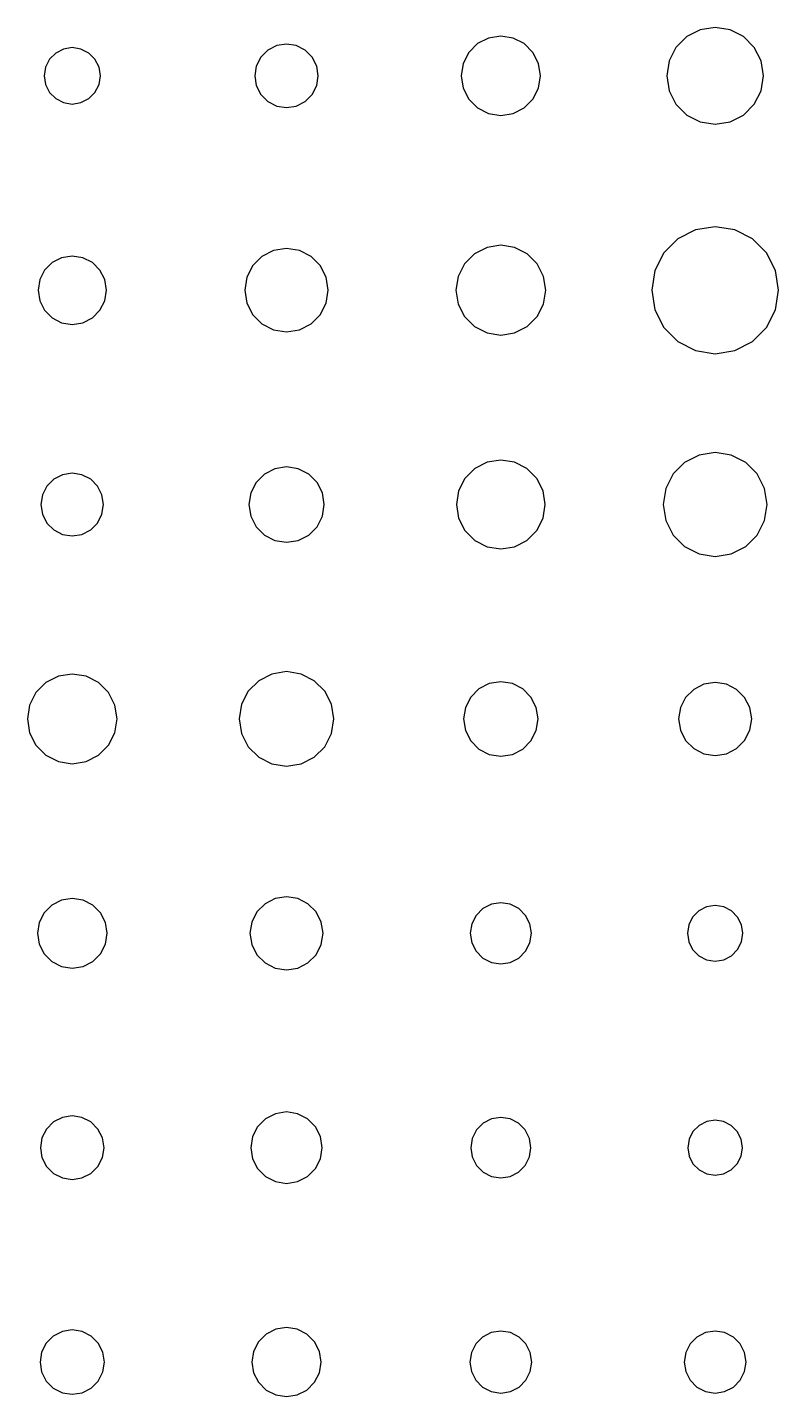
# Model space of a CAD drawing. Header units: metres. Extents: x -318 to 327, y -235 to 244.
# Drawn here: x 99.2 to 162.3, y -107.9 to 7.1 of the extents above; entities that cross this region are included whole.
import ezdxf

# ---------------------------------------------------------------- set-up
doc = ezdxf.new("R2010")
doc.units = ezdxf.units.M

msp = doc.modelspace()

# ---------------------------------------------------------------- linework, layer by layer
for p, q in [((157, 7.07, -415.69), (155.74, 6.87, -415.69)), ((158.26, 6.87, -415.69), (157, 7.07, -415.69)), ((137.97, 6.17, -415.69), (137.04, 5.7, -415.69)), ((139, 6.33, -415.69), (137.97, 6.17, -415.69)), ((140.03, 6.17, -415.69), (139, 6.33, -415.69)), ((140.96, 5.7, -415.69), (140.03, 6.17, -415.69)), ((154.61, 6.29, -415.69), (153.71, 5.39, -415.69)), ((155.74, 6.87, -415.69), (154.61, 6.29, -415.69)), ((159.39, 6.29, -415.69), (158.26, 6.87, -415.69)), ((160.29, 5.39, -415.69), (159.39, 6.29, -415.69)), ((101.61, 4.91, -415.69), (101.09, 4.39, -415.69)), ((102.27, 5.25, -415.69), (101.61, 4.91, -415.69)), ((103, 5.37, -415.69), (102.27, 5.25, -415.69)), ((103.73, 5.25, -415.69), (103, 5.37, -415.69)), ((104.39, 4.91, -415.69), (103.73, 5.25, -415.69)), ((104.91, 4.39, -415.69), (104.39, 4.91, -415.69)), ((119.43, 5.16, -415.69), (118.84, 4.57, -415.69)), ((120.18, 5.54, -415.69), (119.43, 5.16, -415.69)), ((121, 5.67, -415.69), (120.18, 5.54, -415.69)), ((121.82, 5.54, -415.69), (121, 5.67, -415.69)), ((122.57, 5.16, -415.69), (121.82, 5.54, -415.69)), ((123.16, 4.57, -415.69), (122.57, 5.16, -415.69)), ((136.3, 4.96, -415.69), (135.83, 4.03, -415.69)), ((137.04, 5.7, -415.69), (136.3, 4.96, -415.69)), ((141.7, 4.96, -415.69), (140.96, 5.7, -415.69)), ((142.17, 4.03, -415.69), (141.7, 4.96, -415.69)), ((153.71, 5.39, -415.69), (153.13, 4.26, -415.69)), ((160.87, 4.26, -415.69), (160.29, 5.39, -415.69)), ((100.75, 3.73, -415.69), (100.63, 3, -415.69)), ((101.09, 4.39, -415.69), (100.75, 3.73, -415.69)), ((105.25, 3.73, -415.69), (104.91, 4.39, -415.69)), ((105.37, 3, -415.69), (105.25, 3.73, -415.69)), ((118.46, 3.82, -415.69), (118.33, 3, -415.69)), ((118.84, 4.57, -415.69), (118.46, 3.82, -415.69)), ((123.54, 3.82, -415.69), (123.16, 4.57, -415.69)), ((123.67, 3, -415.69), (123.54, 3.82, -415.69)), ((135.83, 4.03, -415.69), (135.67, 3, -415.69)), ((142.33, 3, -415.69), (142.17, 4.03, -415.69)), ((153.13, 4.26, -415.69), (152.93, 3, -415.69)), ((161.07, 3, -415.69), (160.87, 4.26, -415.69)), ((100.63, 3, -415.69), (100.75, 2.27, -415.69)), ((105.25, 2.27, -415.69), (105.37, 3, -415.69)), ((118.33, 3, -415.69), (118.46, 2.18, -415.69)), ((123.54, 2.18, -415.69), (123.67, 3, -415.69)), ((135.67, 3, -415.69), (135.83, 1.97, -415.69)), ((142.17, 1.97, -415.69), (142.33, 3, -415.69)), ((152.93, 3, -415.69), (153.13, 1.74, -415.69)), ((160.87, 1.74, -415.69), (161.07, 3, -415.69)), ((100.75, 2.27, -415.69), (101.09, 1.61, -415.69)), ((101.09, 1.61, -415.69), (101.61, 1.09, -415.69)), ((104.39, 1.09, -415.69), (104.91, 1.61, -415.69)), ((104.91, 1.61, -415.69), (105.25, 2.27, -415.69)), ((118.46, 2.18, -415.69), (118.84, 1.43, -415.69)), ((118.84, 1.43, -415.69), (119.43, 0.84, -415.69)), ((122.57, 0.84, -415.69), (123.16, 1.43, -415.69)), ((123.16, 1.43, -415.69), (123.54, 2.18, -415.69)), ((135.83, 1.97, -415.69), (136.3, 1.04, -415.69)), ((141.7, 1.04, -415.69), (142.17, 1.97, -415.69)), ((153.13, 1.74, -415.69), (153.71, 0.61, -415.69)), ((160.29, 0.61, -415.69), (160.87, 1.74, -415.69)), ((101.61, 1.09, -415.69), (102.27, 0.75, -415.69)), ((102.27, 0.75, -415.69), (103, 0.63, -415.69)), ((103, 0.63, -415.69), (103.73, 0.75, -415.69)), ((103.73, 0.75, -415.69), (104.39, 1.09, -415.69)), ((119.43, 0.84, -415.69), (120.18, 0.46, -415.69)), ((120.18, 0.46, -415.69), (121, 0.33, -415.69)), ((121, 0.33, -415.69), (121.82, 0.46, -415.69)), ((121.82, 0.46, -415.69), (122.57, 0.84, -415.69)), ((136.3, 1.04, -415.69), (137.04, 0.3, -415.69)), ((137.04, 0.3, -415.69), (137.97, -0.17, -415.69)), ((140.03, -0.17, -415.69), (140.96, 0.3, -415.69)), ((140.96, 0.3, -415.69), (141.7, 1.04, -415.69)), ((153.71, 0.61, -415.69), (154.61, -0.29, -415.69)), ((159.39, -0.29, -415.69), (160.29, 0.61, -415.69)), ((137.97, -0.17, -415.69), (139, -0.33, -415.69)), ((139, -0.33, -415.69), (140.03, -0.17, -415.69)), ((154.61, -0.29, -415.69), (155.74, -0.87, -415.69)), ((155.74, -0.87, -415.69), (157, -1.07, -415.69)), ((157, -1.07, -415.69), (158.26, -0.87, -415.69)), ((158.26, -0.87, -415.69), (159.39, -0.29, -415.69)), ((155.35, -9.93, -415.69), (153.87, -10.69, -415.69)), ((157, -9.67, -415.69), (155.35, -9.93, -415.69)), ((158.65, -9.93, -415.69), (157, -9.67, -415.69)), ((160.13, -10.69, -415.69), (158.65, -9.93, -415.69)), ((137.84, -11.42, -415.69), (136.79, -11.95, -415.69)), ((139, -11.23, -415.69), (137.84, -11.42, -415.69)), ((140.16, -11.42, -415.69), (139, -11.23, -415.69)), ((141.21, -11.95, -415.69), (140.16, -11.42, -415.69)), ((153.87, -10.69, -415.69), (152.69, -11.87, -415.69)), ((161.31, -11.87, -415.69), (160.13, -10.69, -415.69)), ((102.11, -12.27, -415.69), (101.31, -12.68, -415.69)), ((103, -12.13, -415.69), (102.11, -12.27, -415.69)), ((103.89, -12.27, -415.69), (103, -12.13, -415.69)), ((104.69, -12.68, -415.69), (103.89, -12.27, -415.69)), ((118.94, -12.17, -415.69), (118.17, -12.94, -415.69)), ((119.92, -11.67, -415.69), (118.94, -12.17, -415.69)), ((121, -11.5, -415.69), (119.92, -11.67, -415.69)), ((122.08, -11.67, -415.69), (121, -11.5, -415.69)), ((123.06, -12.17, -415.69), (122.08, -11.67, -415.69)), ((123.83, -12.94, -415.69), (123.06, -12.17, -415.69)), ((136.79, -11.95, -415.69), (135.95, -12.79, -415.69)), ((142.05, -12.79, -415.69), (141.21, -11.95, -415.69)), ((152.69, -11.87, -415.69), (151.93, -13.35, -415.69)), ((162.07, -13.35, -415.69), (161.31, -11.87, -415.69)), ((100.68, -13.32, -415.69), (100.27, -14.11, -415.69)), ((101.31, -12.68, -415.69), (100.68, -13.32, -415.69)), ((105.32, -13.32, -415.69), (104.69, -12.68, -415.69)), ((105.73, -14.11, -415.69), (105.32, -13.32, -415.69)), ((118.17, -12.94, -415.69), (117.67, -13.92, -415.69)), ((124.33, -13.92, -415.69), (123.83, -12.94, -415.69)), ((135.95, -12.79, -415.69), (135.42, -13.84, -415.69)), ((142.58, -13.84, -415.69), (142.05, -12.79, -415.69)), ((151.93, -13.35, -415.69), (151.67, -15, -415.69)), ((162.33, -15, -415.69), (162.07, -13.35, -415.69)), ((100.27, -14.11, -415.69), (100.13, -15, -415.69)), ((105.87, -15, -415.69), (105.73, -14.11, -415.69)), ((117.67, -13.92, -415.69), (117.5, -15, -415.69)), ((124.5, -15, -415.69), (124.33, -13.92, -415.69)), ((135.42, -13.84, -415.69), (135.23, -15, -415.69)), ((142.77, -15, -415.69), (142.58, -13.84, -415.69)), ((100.13, -15, -415.69), (100.27, -15.89, -415.69)), ((100.27, -15.89, -415.69), (100.68, -16.68, -415.69)), ((105.32, -16.68, -415.69), (105.73, -15.89, -415.69)), ((105.73, -15.89, -415.69), (105.87, -15, -415.69)), ((117.5, -15, -415.69), (117.67, -16.08, -415.69)), ((117.67, -16.08, -415.69), (118.17, -17.06, -415.69)), ((123.83, -17.06, -415.69), (124.33, -16.08, -415.69)), ((124.33, -16.08, -415.69), (124.5, -15, -415.69)), ((135.23, -15, -415.69), (135.42, -16.16, -415.69)), ((142.58, -16.16, -415.69), (142.77, -15, -415.69)), ((151.67, -15, -415.69), (151.93, -16.65, -415.69)), ((162.07, -16.65, -415.69), (162.33, -15, -415.69)), ((100.68, -16.68, -415.69), (101.31, -17.32, -415.69)), ((104.69, -17.32, -415.69), (105.32, -16.68, -415.69)), ((118.17, -17.06, -415.69), (118.94, -17.83, -415.69)), ((123.06, -17.83, -415.69), (123.83, -17.06, -415.69)), ((135.42, -16.16, -415.69), (135.95, -17.21, -415.69)), ((135.95, -17.21, -415.69), (136.79, -18.05, -415.69)), ((141.21, -18.05, -415.69), (142.05, -17.21, -415.69)), ((142.05, -17.21, -415.69), (142.58, -16.16, -415.69)), ((151.93, -16.65, -415.69), (152.69, -18.13, -415.69)), ((161.31, -18.13, -415.69), (162.07, -16.65, -415.69)), ((101.31, -17.32, -415.69), (102.11, -17.73, -415.69)), ((102.11, -17.73, -415.69), (103, -17.87, -415.69)), ((103, -17.87, -415.69), (103.89, -17.73, -415.69)), ((103.89, -17.73, -415.69), (104.69, -17.32, -415.69)), ((118.94, -17.83, -415.69), (119.92, -18.33, -415.69)), ((119.92, -18.33, -415.69), (121, -18.5, -415.69)), ((121, -18.5, -415.69), (122.08, -18.33, -415.69)), ((122.08, -18.33, -415.69), (123.06, -17.83, -415.69)), ((136.79, -18.05, -415.69), (137.84, -18.58, -415.69)), ((140.16, -18.58, -415.69), (141.21, -18.05, -415.69)), ((152.69, -18.13, -415.69), (153.87, -19.31, -415.69)), ((160.13, -19.31, -415.69), (161.31, -18.13, -415.69)), ((137.84, -18.58, -415.69), (139, -18.77, -415.69)), ((139, -18.77, -415.69), (140.16, -18.58, -415.69)), ((153.87, -19.31, -415.69), (155.35, -20.07, -415.69)), ((158.65, -20.07, -415.69), (160.13, -19.31, -415.69)), ((155.35, -20.07, -415.69), (157, -20.33, -415.69)), ((157, -20.33, -415.69), (158.65, -20.07, -415.69)), ((157, -28.63, -415.69), (155.65, -28.85, -415.69)), ((158.35, -28.85, -415.69), (157, -28.63, -415.69)), ((121, -29.83, -415.69), (120.02, -29.99, -415.69)), ((121.98, -29.99, -415.69), (121, -29.83, -415.69)), ((137.85, -29.45, -415.69), (136.81, -29.98, -415.69)), ((139, -29.27, -415.69), (137.85, -29.45, -415.69)), ((140.15, -29.45, -415.69), (139, -29.27, -415.69)), ((141.19, -29.98, -415.69), (140.15, -29.45, -415.69)), ((154.43, -29.47, -415.69), (153.47, -30.43, -415.69)), ((155.65, -28.85, -415.69), (154.43, -29.47, -415.69)), ((159.57, -29.47, -415.69), (158.35, -28.85, -415.69)), ((160.53, -30.43, -415.69), (159.57, -29.47, -415.69)), ((101.45, -30.87, -415.69), (100.87, -31.45, -415.69)), ((102.19, -30.5, -415.69), (101.45, -30.87, -415.69)), ((103, -30.37, -415.69), (102.19, -30.5, -415.69)), ((103.81, -30.5, -415.69), (103, -30.37, -415.69)), ((104.55, -30.87, -415.69), (103.81, -30.5, -415.69)), ((105.13, -31.45, -415.69), (104.55, -30.87, -415.69)), ((119.14, -30.44, -415.69), (118.44, -31.14, -415.69)), ((120.02, -29.99, -415.69), (119.14, -30.44, -415.69)), ((122.86, -30.44, -415.69), (121.98, -29.99, -415.69)), ((123.56, -31.14, -415.69), (122.86, -30.44, -415.69)), ((135.98, -30.81, -415.69), (135.45, -31.85, -415.69)), ((136.81, -29.98, -415.69), (135.98, -30.81, -415.69)), ((142.02, -30.81, -415.69), (141.19, -29.98, -415.69)), ((142.55, -31.85, -415.69), (142.02, -30.81, -415.69)), ((153.47, -30.43, -415.69), (152.85, -31.65, -415.69)), ((161.15, -31.65, -415.69), (160.53, -30.43, -415.69)), ((100.5, -32.19, -415.69), (100.37, -33, -415.69)), ((100.87, -31.45, -415.69), (100.5, -32.19, -415.69)), ((105.5, -32.19, -415.69), (105.13, -31.45, -415.69)), ((105.63, -33, -415.69), (105.5, -32.19, -415.69)), ((117.99, -32.02, -415.69), (117.83, -33, -415.69)), ((118.44, -31.14, -415.69), (117.99, -32.02, -415.69)), ((124.01, -32.02, -415.69), (123.56, -31.14, -415.69)), ((124.17, -33, -415.69), (124.01, -32.02, -415.69)), ((135.45, -31.85, -415.69), (135.27, -33, -415.69)), ((142.73, -33, -415.69), (142.55, -31.85, -415.69)), ((152.85, -31.65, -415.69), (152.63, -33, -415.69)), ((161.37, -33, -415.69), (161.15, -31.65, -415.69)), ((100.37, -33, -415.69), (100.5, -33.81, -415.69)), ((105.5, -33.81, -415.69), (105.63, -33, -415.69)), ((117.83, -33, -415.69), (117.99, -33.98, -415.69)), ((124.01, -33.98, -415.69), (124.17, -33, -415.69)), ((135.27, -33, -415.69), (135.45, -34.15, -415.69)), ((142.55, -34.15, -415.69), (142.73, -33, -415.69)), ((152.63, -33, -415.69), (152.85, -34.35, -415.69)), ((161.15, -34.35, -415.69), (161.37, -33, -415.69)), ((100.5, -33.81, -415.69), (100.87, -34.55, -415.69)), ((105.13, -34.55, -415.69), (105.5, -33.81, -415.69)), ((117.99, -33.98, -415.69), (118.44, -34.86, -415.69)), ((123.56, -34.86, -415.69), (124.01, -33.98, -415.69)), ((135.45, -34.15, -415.69), (135.98, -35.19, -415.69)), ((142.02, -35.19, -415.69), (142.55, -34.15, -415.69)), ((152.85, -34.35, -415.69), (153.47, -35.57, -415.69)), ((160.53, -35.57, -415.69), (161.15, -34.35, -415.69)), ((100.87, -34.55, -415.69), (101.45, -35.13, -415.69)), ((101.45, -35.13, -415.69), (102.19, -35.5, -415.69)), ((102.19, -35.5, -415.69), (103, -35.63, -415.69)), ((103, -35.63, -415.69), (103.81, -35.5, -415.69)), ((103.81, -35.5, -415.69), (104.55, -35.13, -415.69)), ((104.55, -35.13, -415.69), (105.13, -34.55, -415.69)), ((118.44, -34.86, -415.69), (119.14, -35.56, -415.69)), ((119.14, -35.56, -415.69), (120.02, -36.01, -415.69)), ((121.98, -36.01, -415.69), (122.86, -35.56, -415.69)), ((122.86, -35.56, -415.69), (123.56, -34.86, -415.69)), ((135.98, -35.19, -415.69), (136.81, -36.02, -415.69)), ((141.19, -36.02, -415.69), (142.02, -35.19, -415.69)), ((153.47, -35.57, -415.69), (154.43, -36.53, -415.69)), ((159.57, -36.53, -415.69), (160.53, -35.57, -415.69)), ((120.02, -36.01, -415.69), (121, -36.17, -415.69)), ((121, -36.17, -415.69), (121.98, -36.01, -415.69)), ((136.81, -36.02, -415.69), (137.85, -36.55, -415.69)), ((137.85, -36.55, -415.69), (139, -36.73, -415.69)), ((139, -36.73, -415.69), (140.15, -36.55, -415.69)), ((140.15, -36.55, -415.69), (141.19, -36.02, -415.69)), ((154.43, -36.53, -415.69), (155.65, -37.15, -415.69)), ((158.35, -37.15, -415.69), (159.57, -36.53, -415.69)), ((155.65, -37.15, -415.69), (157, -37.37, -415.69)), ((157, -37.37, -415.69), (158.35, -37.15, -415.69)), ((121, -47.03, -415.69), (119.77, -47.23, -415.69)), ((122.23, -47.23, -415.69), (121, -47.03, -415.69)), ((100.79, -47.95, -415.69), (99.95, -48.79, -415.69)), ((101.84, -47.42, -415.69), (100.79, -47.95, -415.69)), ((103, -47.23, -415.69), (101.84, -47.42, -415.69)), ((104.16, -47.42, -415.69), (103, -47.23, -415.69)), ((105.21, -47.95, -415.69), (104.16, -47.42, -415.69)), ((106.05, -48.79, -415.69), (105.21, -47.95, -415.69)), ((118.67, -47.79, -415.69), (117.79, -48.67, -415.69)), ((119.77, -47.23, -415.69), (118.67, -47.79, -415.69)), ((123.33, -47.79, -415.69), (122.23, -47.23, -415.69)), ((124.21, -48.67, -415.69), (123.33, -47.79, -415.69)), ((138.03, -48.02, -415.69), (137.16, -48.47, -415.69)), ((139, -47.87, -415.69), (138.03, -48.02, -415.69)), ((139.97, -48.02, -415.69), (139, -47.87, -415.69)), ((140.84, -48.47, -415.69), (139.97, -48.02, -415.69)), ((156.05, -48.08, -415.69), (155.2, -48.52, -415.69)), ((157, -47.93, -415.69), (156.05, -48.08, -415.69)), ((157.95, -48.08, -415.69), (157, -47.93, -415.69)), ((158.8, -48.52, -415.69), (157.95, -48.08, -415.69)), ((99.95, -48.79, -415.69), (99.42, -49.84, -415.69)), ((106.58, -49.84, -415.69), (106.05, -48.79, -415.69)), ((117.79, -48.67, -415.69), (117.23, -49.77, -415.69)), ((124.77, -49.77, -415.69), (124.21, -48.67, -415.69)), ((136.47, -49.16, -415.69), (136.02, -50.03, -415.69)), ((137.16, -48.47, -415.69), (136.47, -49.16, -415.69)), ((141.53, -49.16, -415.69), (140.84, -48.47, -415.69)), ((141.98, -50.03, -415.69), (141.53, -49.16, -415.69)), ((154.52, -49.2, -415.69), (154.08, -50.05, -415.69)), ((155.2, -48.52, -415.69), (154.52, -49.2, -415.69)), ((159.48, -49.2, -415.69), (158.8, -48.52, -415.69)), ((159.92, -50.05, -415.69), (159.48, -49.2, -415.69)), ((99.42, -49.84, -415.69), (99.23, -51, -415.69)), ((106.77, -51, -415.69), (106.58, -49.84, -415.69)), ((117.23, -49.77, -415.69), (117.03, -51, -415.69)), ((124.97, -51, -415.69), (124.77, -49.77, -415.69)), ((136.02, -50.03, -415.69), (135.87, -51, -415.69)), ((142.13, -51, -415.69), (141.98, -50.03, -415.69)), ((154.08, -50.05, -415.69), (153.93, -51, -415.69)), ((160.07, -51, -415.69), (159.92, -50.05, -415.69)), ((99.23, -51, -415.69), (99.42, -52.16, -415.69)), ((106.58, -52.16, -415.69), (106.77, -51, -415.69)), ((117.03, -51, -415.69), (117.23, -52.23, -415.69)), ((124.77, -52.23, -415.69), (124.97, -51, -415.69)), ((135.87, -51, -415.69), (136.02, -51.97, -415.69)), ((141.98, -51.97, -415.69), (142.13, -51, -415.69)), ((153.93, -51, -415.69), (154.08, -51.95, -415.69)), ((159.92, -51.95, -415.69), (160.07, -51, -415.69)), ((99.42, -52.16, -415.69), (99.95, -53.21, -415.69)), ((106.05, -53.21, -415.69), (106.58, -52.16, -415.69)), ((117.23, -52.23, -415.69), (117.79, -53.33, -415.69)), ((124.21, -53.33, -415.69), (124.77, -52.23, -415.69)), ((136.02, -51.97, -415.69), (136.47, -52.84, -415.69)), ((136.47, -52.84, -415.69), (137.16, -53.53, -415.69)), ((140.84, -53.53, -415.69), (141.53, -52.84, -415.69)), ((141.53, -52.84, -415.69), (141.98, -51.97, -415.69)), ((154.08, -51.95, -415.69), (154.52, -52.8, -415.69)), ((154.52, -52.8, -415.69), (155.2, -53.48, -415.69)), ((158.8, -53.48, -415.69), (159.48, -52.8, -415.69)), ((159.48, -52.8, -415.69), (159.92, -51.95, -415.69)), ((99.95, -53.21, -415.69), (100.79, -54.05, -415.69)), ((105.21, -54.05, -415.69), (106.05, -53.21, -415.69)), ((117.79, -53.33, -415.69), (118.67, -54.21, -415.69)), ((123.33, -54.21, -415.69), (124.21, -53.33, -415.69)), ((137.16, -53.53, -415.69), (138.03, -53.98, -415.69)), ((138.03, -53.98, -415.69), (139, -54.13, -415.69)), ((139, -54.13, -415.69), (139.97, -53.98, -415.69)), ((139.97, -53.98, -415.69), (140.84, -53.53, -415.69)), ((155.2, -53.48, -415.69), (156.05, -53.92, -415.69)), ((156.05, -53.92, -415.69), (157, -54.07, -415.69)), ((157, -54.07, -415.69), (157.95, -53.92, -415.69)), ((157.95, -53.92, -415.69), (158.8, -53.48, -415.69)), ((100.79, -54.05, -415.69), (101.84, -54.58, -415.69)), ((101.84, -54.58, -415.69), (103, -54.77, -415.69)), ((103, -54.77, -415.69), (104.16, -54.58, -415.69)), ((104.16, -54.58, -415.69), (105.21, -54.05, -415.69)), ((118.67, -54.21, -415.69), (119.77, -54.77, -415.69)), ((119.77, -54.77, -415.69), (121, -54.97, -415.69)), ((121, -54.97, -415.69), (122.23, -54.77, -415.69)), ((122.23, -54.77, -415.69), (123.33, -54.21, -415.69)), ((101.28, -66.63, -415.69), (100.63, -67.28, -415.69)), ((102.09, -66.21, -415.69), (101.28, -66.63, -415.69)), ((103, -66.07, -415.69), (102.09, -66.21, -415.69)), ((103.91, -66.21, -415.69), (103, -66.07, -415.69)), ((104.72, -66.63, -415.69), (103.91, -66.21, -415.69)), ((105.37, -67.28, -415.69), (104.72, -66.63, -415.69)), ((119.2, -66.52, -415.69), (118.52, -67.2, -415.69)), ((120.05, -66.08, -415.69), (119.2, -66.52, -415.69)), ((121, -65.93, -415.69), (120.05, -66.08, -415.69)), ((121.95, -66.08, -415.69), (121, -65.93, -415.69)), ((122.8, -66.52, -415.69), (121.95, -66.08, -415.69)), ((123.48, -67.2, -415.69), (122.8, -66.52, -415.69)), ((138.21, -66.56, -415.69), (137.49, -66.92, -415.69)), ((139, -66.43, -415.69), (138.21, -66.56, -415.69)), ((139.79, -66.56, -415.69), (139, -66.43, -415.69)), ((140.51, -66.92, -415.69), (139.79, -66.56, -415.69)), ((157, -66.67, -415.69), (156.28, -66.78, -415.69)), ((157.72, -66.78, -415.69), (157, -66.67, -415.69)), ((100.63, -67.28, -415.69), (100.21, -68.09, -415.69)), ((105.79, -68.09, -415.69), (105.37, -67.28, -415.69)), ((118.52, -67.2, -415.69), (118.08, -68.05, -415.69)), ((123.92, -68.05, -415.69), (123.48, -67.2, -415.69)), ((136.92, -67.49, -415.69), (136.56, -68.21, -415.69)), ((137.49, -66.92, -415.69), (136.92, -67.49, -415.69)), ((141.08, -67.49, -415.69), (140.51, -66.92, -415.69)), ((141.44, -68.21, -415.69), (141.08, -67.49, -415.69)), ((155.11, -67.63, -415.69), (154.78, -68.28, -415.69)), ((155.63, -67.11, -415.69), (155.11, -67.63, -415.69)), ((156.28, -66.78, -415.69), (155.63, -67.11, -415.69)), ((158.37, -67.11, -415.69), (157.72, -66.78, -415.69)), ((158.89, -67.63, -415.69), (158.37, -67.11, -415.69)), ((159.22, -68.28, -415.69), (158.89, -67.63, -415.69)), ((100.21, -68.09, -415.69), (100.07, -69, -415.69)), ((105.93, -69, -415.69), (105.79, -68.09, -415.69)), ((118.08, -68.05, -415.69), (117.93, -69, -415.69)), ((124.07, -69, -415.69), (123.92, -68.05, -415.69)), ((136.56, -68.21, -415.69), (136.43, -69, -415.69)), ((141.57, -69, -415.69), (141.44, -68.21, -415.69)), ((154.78, -68.28, -415.69), (154.67, -69, -415.69)), ((159.33, -69, -415.69), (159.22, -68.28, -415.69)), ((100.07, -69, -415.69), (100.21, -69.91, -415.69)), ((100.21, -69.91, -415.69), (100.63, -70.72, -415.69)), ((105.37, -70.72, -415.69), (105.79, -69.91, -415.69)), ((105.79, -69.91, -415.69), (105.93, -69, -415.69)), ((117.93, -69, -415.69), (118.08, -69.95, -415.69)), ((118.08, -69.95, -415.69), (118.52, -70.8, -415.69)), ((123.48, -70.8, -415.69), (123.92, -69.95, -415.69)), ((123.92, -69.95, -415.69), (124.07, -69, -415.69)), ((136.43, -69, -415.69), (136.56, -69.79, -415.69)), ((136.56, -69.79, -415.69), (136.92, -70.51, -415.69)), ((141.08, -70.51, -415.69), (141.44, -69.79, -415.69)), ((141.44, -69.79, -415.69), (141.57, -69, -415.69)), ((154.67, -69, -415.69), (154.78, -69.72, -415.69)), ((154.78, -69.72, -415.69), (155.11, -70.37, -415.69)), ((158.89, -70.37, -415.69), (159.22, -69.72, -415.69)), ((159.22, -69.72, -415.69), (159.33, -69, -415.69)), ((100.63, -70.72, -415.69), (101.28, -71.37, -415.69)), ((104.72, -71.37, -415.69), (105.37, -70.72, -415.69)), ((118.52, -70.8, -415.69), (119.2, -71.48, -415.69)), ((122.8, -71.48, -415.69), (123.48, -70.8, -415.69)), ((136.92, -70.51, -415.69), (137.49, -71.08, -415.69)), ((137.49, -71.08, -415.69), (138.21, -71.44, -415.69)), ((139.79, -71.44, -415.69), (140.51, -71.08, -415.69)), ((140.51, -71.08, -415.69), (141.08, -70.51, -415.69)), ((155.11, -70.37, -415.69), (155.63, -70.89, -415.69)), ((155.63, -70.89, -415.69), (156.28, -71.22, -415.69)), ((156.28, -71.22, -415.69), (157, -71.33, -415.69)), ((157, -71.33, -415.69), (157.72, -71.22, -415.69)), ((157.72, -71.22, -415.69), (158.37, -70.89, -415.69)), ((158.37, -70.89, -415.69), (158.89, -70.37, -415.69)), ((101.28, -71.37, -415.69), (102.09, -71.79, -415.69)), ((102.09, -71.79, -415.69), (103, -71.93, -415.69)), ((103, -71.93, -415.69), (103.91, -71.79, -415.69)), ((103.91, -71.79, -415.69), (104.72, -71.37, -415.69)), ((119.2, -71.48, -415.69), (120.05, -71.92, -415.69)), ((120.05, -71.92, -415.69), (121, -72.07, -415.69)), ((121, -72.07, -415.69), (121.95, -71.92, -415.69)), ((121.95, -71.92, -415.69), (122.8, -71.48, -415.69)), ((138.21, -71.44, -415.69), (139, -71.57, -415.69)), ((139, -71.57, -415.69), (139.79, -71.44, -415.69)), ((101.43, -84.84, -415.69), (100.84, -85.43, -415.69)), ((102.18, -84.46, -415.69), (101.43, -84.84, -415.69)), ((103, -84.33, -415.69), (102.18, -84.46, -415.69)), ((103.82, -84.46, -415.69), (103, -84.33, -415.69)), ((104.57, -84.84, -415.69), (103.82, -84.46, -415.69)), ((105.16, -85.43, -415.69), (104.57, -84.84, -415.69)), ((119.24, -84.57, -415.69), (118.57, -85.24, -415.69)), ((120.07, -84.15, -415.69), (119.24, -84.57, -415.69)), ((121, -84, -415.69), (120.07, -84.15, -415.69)), ((121.93, -84.15, -415.69), (121, -84, -415.69)), ((122.76, -84.57, -415.69), (121.93, -84.15, -415.69)), ((123.43, -85.24, -415.69), (122.76, -84.57, -415.69)), ((137.51, -84.95, -415.69), (136.95, -85.51, -415.69)), ((138.22, -84.59, -415.69), (137.51, -84.95, -415.69)), ((139, -84.47, -415.69), (138.22, -84.59, -415.69)), ((139.78, -84.59, -415.69), (139, -84.47, -415.69)), ((140.49, -84.95, -415.69), (139.78, -84.59, -415.69)), ((141.05, -85.51, -415.69), (140.49, -84.95, -415.69)), ((156.29, -84.81, -415.69), (155.65, -85.14, -415.69)), ((157, -84.7, -415.69), (156.29, -84.81, -415.69)), ((157.71, -84.81, -415.69), (157, -84.7, -415.69)), ((158.35, -85.14, -415.69), (157.71, -84.81, -415.69)), ((100.46, -86.18, -415.69), (100.33, -87, -415.69)), ((100.84, -85.43, -415.69), (100.46, -86.18, -415.69)), ((105.54, -86.18, -415.69), (105.16, -85.43, -415.69)), ((105.67, -87, -415.69), (105.54, -86.18, -415.69)), ((118.15, -86.07, -415.69), (118, -87, -415.69)), ((118.57, -85.24, -415.69), (118.15, -86.07, -415.69)), ((123.85, -86.07, -415.69), (123.43, -85.24, -415.69)), ((124, -87, -415.69), (123.85, -86.07, -415.69)), ((136.59, -86.22, -415.69), (136.47, -87, -415.69)), ((136.95, -85.51, -415.69), (136.59, -86.22, -415.69)), ((141.41, -86.22, -415.69), (141.05, -85.51, -415.69)), ((141.53, -87, -415.69), (141.41, -86.22, -415.69)), ((155.14, -85.65, -415.69), (154.81, -86.29, -415.69)), ((155.65, -85.14, -415.69), (155.14, -85.65, -415.69)), ((158.86, -85.65, -415.69), (158.35, -85.14, -415.69)), ((159.19, -86.29, -415.69), (158.86, -85.65, -415.69)), ((100.33, -87, -415.69), (100.46, -87.82, -415.69)), ((105.54, -87.82, -415.69), (105.67, -87, -415.69)), ((118, -87, -415.69), (118.15, -87.93, -415.69)), ((123.85, -87.93, -415.69), (124, -87, -415.69)), ((136.47, -87, -415.69), (136.59, -87.78, -415.69)), ((141.41, -87.78, -415.69), (141.53, -87, -415.69)), ((154.81, -86.29, -415.69), (154.7, -87, -415.69)), ((154.7, -87, -415.69), (154.81, -87.71, -415.69)), ((159.3, -87, -415.69), (159.19, -86.29, -415.69)), ((159.19, -87.71, -415.69), (159.3, -87, -415.69)), ((100.46, -87.82, -415.69), (100.84, -88.57, -415.69)), ((105.16, -88.57, -415.69), (105.54, -87.82, -415.69)), ((118.15, -87.93, -415.69), (118.57, -88.76, -415.69)), ((123.43, -88.76, -415.69), (123.85, -87.93, -415.69)), ((136.59, -87.78, -415.69), (136.95, -88.49, -415.69)), ((136.95, -88.49, -415.69), (137.51, -89.05, -415.69)), ((140.49, -89.05, -415.69), (141.05, -88.49, -415.69)), ((141.05, -88.49, -415.69), (141.41, -87.78, -415.69)), ((154.81, -87.71, -415.69), (155.14, -88.35, -415.69)), ((155.14, -88.35, -415.69), (155.65, -88.86, -415.69)), ((158.35, -88.86, -415.69), (158.86, -88.35, -415.69)), ((158.86, -88.35, -415.69), (159.19, -87.71, -415.69)), ((100.84, -88.57, -415.69), (101.43, -89.16, -415.69)), ((101.43, -89.16, -415.69), (102.18, -89.54, -415.69)), ((102.18, -89.54, -415.69), (103, -89.67, -415.69)), ((103, -89.67, -415.69), (103.82, -89.54, -415.69)), ((103.82, -89.54, -415.69), (104.57, -89.16, -415.69)), ((104.57, -89.16, -415.69), (105.16, -88.57, -415.69)), ((118.57, -88.76, -415.69), (119.24, -89.43, -415.69)), ((119.24, -89.43, -415.69), (120.07, -89.85, -415.69)), ((121.93, -89.85, -415.69), (122.76, -89.43, -415.69)), ((122.76, -89.43, -415.69), (123.43, -88.76, -415.69)), ((137.51, -89.05, -415.69), (138.22, -89.41, -415.69)), ((138.22, -89.41, -415.69), (139, -89.53, -415.69)), ((139, -89.53, -415.69), (139.78, -89.41, -415.69)), ((139.78, -89.41, -415.69), (140.49, -89.05, -415.69)), ((155.65, -88.86, -415.69), (156.29, -89.19, -415.69)), ((156.29, -89.19, -415.69), (157, -89.3, -415.69)), ((157, -89.3, -415.69), (157.71, -89.19, -415.69)), ((157.71, -89.19, -415.69), (158.35, -88.86, -415.69)), ((120.07, -89.85, -415.69), (121, -90, -415.69)), ((121, -90, -415.69), (121.93, -89.85, -415.69)), ((103, -102.3, -415.69), (102.17, -102.43, -415.69)), ((103.83, -102.43, -415.69), (103, -102.3, -415.69)), ((120.1, -102.24, -415.69), (119.3, -102.65, -415.69)), ((121, -102.1, -415.69), (120.1, -102.24, -415.69)), ((121.9, -102.24, -415.69), (121, -102.1, -415.69)), ((122.7, -102.65, -415.69), (121.9, -102.24, -415.69)), ((100.82, -103.41, -415.69), (100.43, -104.17, -415.69)), ((101.41, -102.82, -415.69), (100.82, -103.41, -415.69)), ((102.17, -102.43, -415.69), (101.41, -102.82, -415.69)), ((104.59, -102.82, -415.69), (103.83, -102.43, -415.69)), ((105.18, -103.41, -415.69), (104.59, -102.82, -415.69)), ((105.57, -104.17, -415.69), (105.18, -103.41, -415.69)), ((118.65, -103.3, -415.69), (118.24, -104.1, -415.69)), ((119.3, -102.65, -415.69), (118.65, -103.3, -415.69)), ((123.35, -103.3, -415.69), (122.7, -102.65, -415.69)), ((123.76, -104.1, -415.69), (123.35, -103.3, -415.69)), ((137.47, -102.9, -415.69), (136.9, -103.47, -415.69)), ((138.2, -102.53, -415.69), (137.47, -102.9, -415.69)), ((139, -102.4, -415.69), (138.2, -102.53, -415.69)), ((139.8, -102.53, -415.69), (139, -102.4, -415.69)), ((140.53, -102.9, -415.69), (139.8, -102.53, -415.69)), ((141.1, -103.47, -415.69), (140.53, -102.9, -415.69)), ((155.47, -102.9, -415.69), (154.9, -103.47, -415.69)), ((156.2, -102.53, -415.69), (155.47, -102.9, -415.69)), ((157, -102.4, -415.69), (156.2, -102.53, -415.69)), ((157.8, -102.53, -415.69), (157, -102.4, -415.69)), ((158.53, -102.9, -415.69), (157.8, -102.53, -415.69)), ((159.1, -103.47, -415.69), (158.53, -102.9, -415.69)), ((100.43, -104.17, -415.69), (100.3, -105, -415.69)), ((105.7, -105, -415.69), (105.57, -104.17, -415.69)), ((118.24, -104.1, -415.69), (118.1, -105, -415.69)), ((123.9, -105, -415.69), (123.76, -104.1, -415.69)), ((136.53, -104.2, -415.69), (136.4, -105, -415.69)), ((136.9, -103.47, -415.69), (136.53, -104.2, -415.69)), ((141.47, -104.2, -415.69), (141.1, -103.47, -415.69)), ((141.6, -105, -415.69), (141.47, -104.2, -415.69)), ((154.53, -104.2, -415.69), (154.4, -105, -415.69)), ((154.9, -103.47, -415.69), (154.53, -104.2, -415.69)), ((159.47, -104.2, -415.69), (159.1, -103.47, -415.69)), ((159.6, -105, -415.69), (159.47, -104.2, -415.69)), ((100.3, -105, -415.69), (100.43, -105.83, -415.69)), ((105.57, -105.83, -415.69), (105.7, -105, -415.69)), ((118.1, -105, -415.69), (118.24, -105.9, -415.69)), ((123.76, -105.9, -415.69), (123.9, -105, -415.69)), ((136.4, -105, -415.69), (136.53, -105.8, -415.69)), ((141.47, -105.8, -415.69), (141.6, -105, -415.69)), ((154.4, -105, -415.69), (154.53, -105.8, -415.69)), ((159.47, -105.8, -415.69), (159.6, -105, -415.69)), ((100.43, -105.83, -415.69), (100.82, -106.59, -415.69)), ((100.82, -106.59, -415.69), (101.41, -107.18, -415.69)), ((104.59, -107.18, -415.69), (105.18, -106.59, -415.69)), ((105.18, -106.59, -415.69), (105.57, -105.83, -415.69)), ((118.24, -105.9, -415.69), (118.65, -106.7, -415.69)), ((118.65, -106.7, -415.69), (119.3, -107.35, -415.69)), ((122.7, -107.35, -415.69), (123.35, -106.7, -415.69)), ((123.35, -106.7, -415.69), (123.76, -105.9, -415.69)), ((136.53, -105.8, -415.69), (136.9, -106.53, -415.69)), ((136.9, -106.53, -415.69), (137.47, -107.1, -415.69)), ((140.53, -107.1, -415.69), (141.1, -106.53, -415.69)), ((141.1, -106.53, -415.69), (141.47, -105.8, -415.69)), ((154.53, -105.8, -415.69), (154.9, -106.53, -415.69)), ((154.9, -106.53, -415.69), (155.47, -107.1, -415.69)), ((158.53, -107.1, -415.69), (159.1, -106.53, -415.69)), ((159.1, -106.53, -415.69), (159.47, -105.8, -415.69)), ((101.41, -107.18, -415.69), (102.17, -107.57, -415.69)), ((102.17, -107.57, -415.69), (103, -107.7, -415.69)), ((103, -107.7, -415.69), (103.83, -107.57, -415.69)), ((103.83, -107.57, -415.69), (104.59, -107.18, -415.69)), ((119.3, -107.35, -415.69), (120.1, -107.76, -415.69)), ((120.1, -107.76, -415.69), (121, -107.9, -415.69)), ((121, -107.9, -415.69), (121.9, -107.76, -415.69)), ((121.9, -107.76, -415.69), (122.7, -107.35, -415.69)), ((137.47, -107.1, -415.69), (138.2, -107.47, -415.69)), ((138.2, -107.47, -415.69), (139, -107.6, -415.69)), ((139, -107.6, -415.69), (139.8, -107.47, -415.69)), ((139.8, -107.47, -415.69), (140.53, -107.1, -415.69)), ((155.47, -107.1, -415.69), (156.2, -107.47, -415.69)), ((156.2, -107.47, -415.69), (157, -107.6, -415.69)), ((157, -107.6, -415.69), (157.8, -107.47, -415.69)), ((157.8, -107.47, -415.69), (158.53, -107.1, -415.69))]:
    msp.add_line(p, q)

doc.saveas('drawing.dxf')
